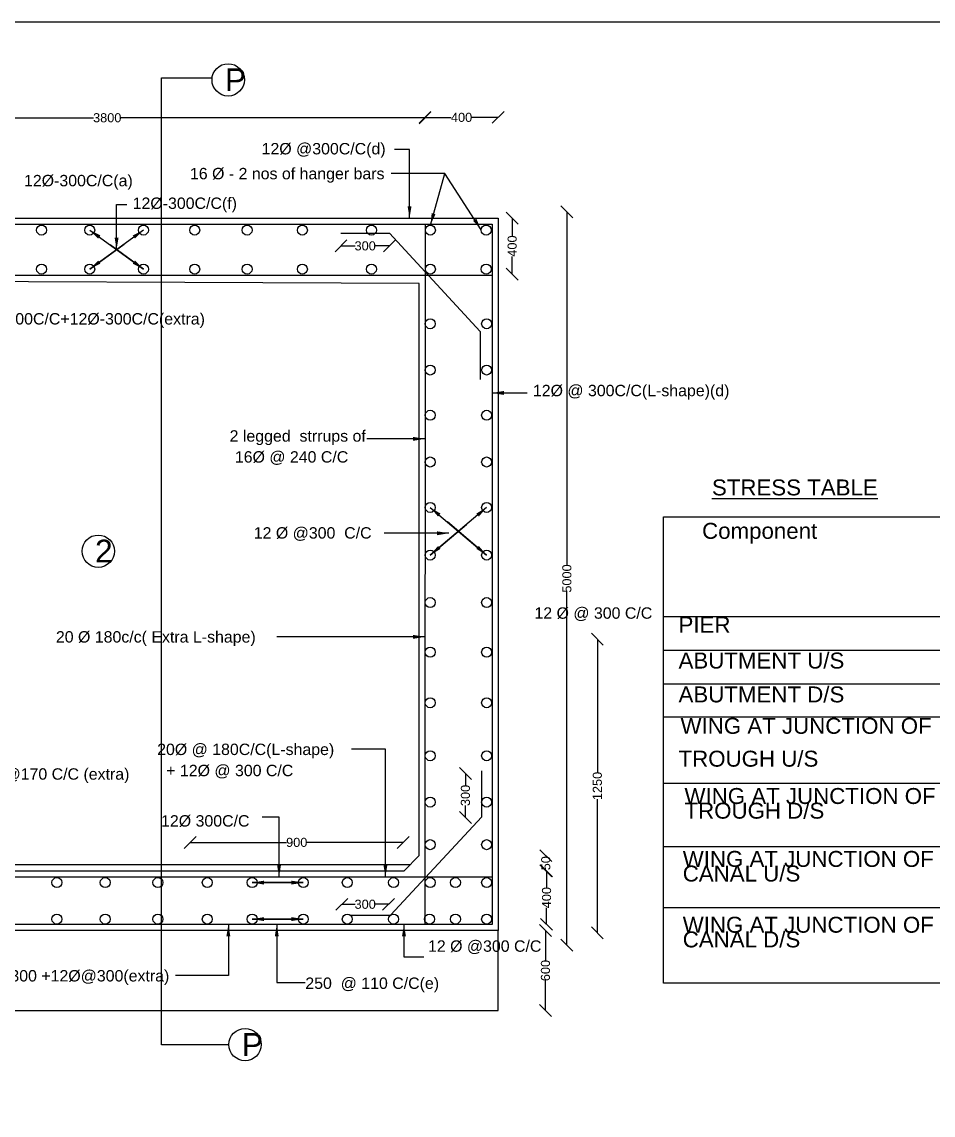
# Model space of a CAD drawing. Header units: millimetres. Extents: x 16051 to 23905, y 9578 to 15253.
# Drawn here: x 19009 to 21010, y 12853 to 15253 of the extents above; entities that cross this region are included whole.
import ezdxf

# ---------------------------------------------------------------- set-up
doc = ezdxf.new("R2010")
doc.units = ezdxf.units.MM
doc.header["$MEASUREMENT"] = 0
for name, color, linetype in [('DIMENSION', 2, 'Continuous'), ('DRAWING', 7, 'Continuous'), ('TEXT', 7, 'Continuous')]:
    doc.layers.add(name, color=color, linetype=linetype)
doc.styles.get("Standard").update_dxf_attribs({"font": 'arial.ttf', "height": 20})
doc.dimstyles.get("Standard").update_dxf_attribs({"dimtxt": 20, "dimasz": 26, "dimexe": 0.18, "dimexo": 0.0625, "dimgap": 0.09, "dimtad": 0, "dimdec": 0, "dimzin": 0, "dimdsep": 46, "dimtxsty": 'Standard', "dimblk": 'OBLIQUE', "dimcen": 0.09, "dimse1": 1, "dimse2": 1, "dimadec": 0, "dimazin": 0, "dimtfac": 1, "dimtdec": 0, "dimtofl": 0, "dimtmove": 0, "dimatfit": 3, "dimfxl": 1, "dimtolj": 1, "dimtzin": 0, "dimarcsym": 0})

# ---------------------------------------------------------------- blocks, each defined once
blk = doc.blocks.new('_Oblique')
at = {"color": 0, "linetype": 'ByBlock', "lineweight": -2}
blk.add_line((-0.5, -0.5), (0.5, 0.5), dxfattribs=at)
blk = doc.blocks.new('*D7')
at = {"layer": 'Defpoints', "color": 0}
for p in [(19894.5, 15042.5), (18499.2, 14770.9), (19894.5, 14770.6)]:
    blk.add_point(p, dxfattribs=at)
at = {"layer": 'DIMENSION', "color": 0, "lineweight": -2}
for p, q in [((18499.2, 15042.5), (19166.9, 15042.5)), ((19894.5, 15042.5), (19226.8, 15042.5))]:
    blk.add_line(p, q, dxfattribs=at)
at = {"layer": 'DIMENSION', "color": 0, "lineweight": -2, "xscale": 26, "yscale": 26, "zscale": 26, "rotation": 180}
blk.add_blockref('_Oblique', (18499.2, 15042.5), dxfattribs=at)
at = {"layer": 'DIMENSION', "color": 0, "lineweight": -2, "xscale": 26, "yscale": 26, "zscale": 26}
blk.add_blockref('_Oblique', (19894.5, 15042.5), dxfattribs=at)
at = {"layer": 'DIMENSION', "color": 0, "insert": (19196.9, 15042.5), "char_height": 20, "attachment_point": 5}
blk.add_mtext('\\A1;3800', dxfattribs=at)
blk = doc.blocks.new('*D8')
at = {"layer": 'Defpoints', "color": 0}
for p in [(20055.1, 15043.4), (19894.5, 14755.7), (20055.1, 14755.7)]:
    blk.add_point(p, dxfattribs=at)
at = {"layer": 'DIMENSION', "color": 0, "lineweight": -2}
for p, q in [((19894.5, 15043.4), (19952.3, 15043.4)), ((20055.1, 15043.4), (19997.4, 15043.4))]:
    blk.add_line(p, q, dxfattribs=at)
at = {"layer": 'DIMENSION', "color": 0, "lineweight": -2, "xscale": 26, "yscale": 26, "zscale": 26, "rotation": 180}
blk.add_blockref('_Oblique', (19894.5, 15043.4), dxfattribs=at)
at = {"layer": 'DIMENSION', "color": 0, "lineweight": -2, "xscale": 26, "yscale": 26, "zscale": 26}
blk.add_blockref('_Oblique', (20055.1, 15043.4), dxfattribs=at)
at = {"layer": 'DIMENSION', "color": 0, "insert": (19974.8, 15043.4), "char_height": 20, "attachment_point": 5}
blk.add_mtext('\\A1;400', dxfattribs=at)
blk = doc.blocks.new('*D9')
at = {"layer": 'Defpoints', "color": 0}
for p in [(20027.2, 14822.4), (20028.7, 14699.5), (20085.9, 14699.5)]:
    blk.add_point(p, dxfattribs=at)
at = {"layer": 'DIMENSION', "color": 0, "lineweight": -2}
for p, q in [((20085.9, 14822.4), (20085.9, 14783.5)), ((20085.9, 14699.5), (20085.9, 14738.4))]:
    blk.add_line(p, q, dxfattribs=at)
at = {"layer": 'DIMENSION', "color": 0, "lineweight": -2, "xscale": 26, "yscale": 26, "zscale": 26}
for p, rotation in [((20085.9, 14822.4), 90), ((20085.9, 14699.5), 270)]:
    blk.add_blockref('_Oblique', p, dxfattribs=dict(at, rotation=rotation))
at = {"layer": 'DIMENSION', "color": 0, "insert": (20085.9, 14761), "char_height": 20, "attachment_point": 5, "rotation": 90}
blk.add_mtext('\\A1;400', dxfattribs=at)
blk = doc.blocks.new('*D10')
at = {"layer": 'Defpoints', "color": 0}
for p in [(19710, 14789.2), (19816.5, 14789.2), (19816.5, 14761.3)]:
    blk.add_point(p, dxfattribs=at)
at = {"layer": 'DIMENSION', "color": 0, "lineweight": -2}
for p, q in [((19710, 14761.3), (19741.1, 14761.3)), ((19816.5, 14761.3), (19785.4, 14761.3))]:
    blk.add_line(p, q, dxfattribs=at)
at = {"layer": 'DIMENSION', "color": 0, "lineweight": -2, "xscale": 26, "yscale": 26, "zscale": 26, "rotation": 180}
blk.add_blockref('_Oblique', (19710, 14761.3), dxfattribs=at)
at = {"layer": 'DIMENSION', "color": 0, "lineweight": -2, "xscale": 26, "yscale": 26, "zscale": 26}
blk.add_blockref('_Oblique', (19816.5, 14761.3), dxfattribs=at)
at = {"layer": 'DIMENSION', "color": 0, "insert": (19763.2, 14761.3), "char_height": 20, "attachment_point": 5}
blk.add_mtext('\\A1;300', dxfattribs=at)
blk = doc.blocks.new('*D19')
at = {"layer": 'Defpoints', "color": 0}
for p in [(20211.4, 14836.2), (20206, 13226.3), (20211.4, 13226.3)]:
    blk.add_point(p, dxfattribs=at)
at = {"layer": 'DIMENSION', "color": 0, "lineweight": -2}
for p, q in [((20206, 14836.2), (20206, 14061.2)), ((20206, 13226.3), (20206, 14001.3))]:
    blk.add_line(p, q, dxfattribs=at)
at = {"layer": 'DIMENSION', "color": 0, "lineweight": -2, "xscale": 26, "yscale": 26, "zscale": 26}
for p, rotation in [((20206, 14836.2), 90), ((20206, 13226.3), 270)]:
    blk.add_blockref('_Oblique', p, dxfattribs=dict(at, rotation=rotation))
at = {"layer": 'DIMENSION', "color": 0, "insert": (20206, 14031.3), "char_height": 20, "attachment_point": 5, "rotation": 90}
blk.add_mtext('\\A1;5000', dxfattribs=at)
blk = doc.blocks.new('*D20')
at = {"layer": 'Defpoints', "color": 0}
for p in [(20264.5, 13898.2), (20264.5, 13253.7), (20272.9, 13253.7)]:
    blk.add_point(p, dxfattribs=at)
at = {"layer": 'DIMENSION', "color": 0, "lineweight": -2}
for p, q in [((20272.9, 13898.2), (20272.9, 13604.9)), ((20272.9, 13253.7), (20272.9, 13546.9))]:
    blk.add_line(p, q, dxfattribs=at)
at = {"layer": 'DIMENSION', "color": 0, "lineweight": -2, "xscale": 26, "yscale": 26, "zscale": 26}
for p, rotation in [((20272.9, 13898.2), 90), ((20272.9, 13253.7), 270)]:
    blk.add_blockref('_Oblique', p, dxfattribs=dict(at, rotation=rotation))
at = {"layer": 'DIMENSION', "color": 0, "insert": (20272.9, 13575.9), "char_height": 20, "attachment_point": 5, "rotation": 90}
blk.add_mtext('\\A1;1250', dxfattribs=at)
blk = doc.blocks.new('*D21')
at = {"layer": 'Defpoints', "color": 0}
for p in [(19981.9, 13603.4), (19983.3, 13603.4), (19981.9, 13506.8)]:
    blk.add_point(p, dxfattribs=at)
at = {"layer": 'DIMENSION', "color": 0, "lineweight": -2}
for p, q in [((19983.3, 13603.4), (19983.3, 13577.2)), ((19983.3, 13506.8), (19983.3, 13532.9))]:
    blk.add_line(p, q, dxfattribs=at)
at = {"layer": 'DIMENSION', "color": 0, "lineweight": -2, "xscale": 26, "yscale": 26, "zscale": 26}
for p, rotation in [((19983.3, 13603.4), 90), ((19983.3, 13506.8), 270)]:
    blk.add_blockref('_Oblique', p, dxfattribs=dict(at, rotation=rotation))
at = {"layer": 'DIMENSION', "color": 0, "insert": (19983.3, 13555.1), "char_height": 20, "attachment_point": 5, "rotation": 90}
blk.add_mtext('\\A1;300', dxfattribs=at)
blk = doc.blocks.new('*D22')
at = {"layer": 'Defpoints', "color": 0}
for p in [(19712.1, 13316.5), (19814.2, 13316.5), (19814.2, 13316.2)]:
    blk.add_point(p, dxfattribs=at)
at = {"layer": 'DIMENSION', "color": 0, "lineweight": -2}
for p, q in [((19712.1, 13316.2), (19741, 13316.2)), ((19814.2, 13316.2), (19785.3, 13316.2))]:
    blk.add_line(p, q, dxfattribs=at)
at = {"layer": 'DIMENSION', "color": 0, "lineweight": -2, "xscale": 26, "yscale": 26, "zscale": 26, "rotation": 180}
blk.add_blockref('_Oblique', (19712.1, 13316.2), dxfattribs=at)
at = {"layer": 'DIMENSION', "color": 0, "lineweight": -2, "xscale": 26, "yscale": 26, "zscale": 26}
blk.add_blockref('_Oblique', (19814.2, 13316.2), dxfattribs=at)
at = {"layer": 'DIMENSION', "color": 0, "insert": (19763.2, 13316.2), "char_height": 20, "attachment_point": 5}
blk.add_mtext('\\A1;300', dxfattribs=at)
blk = doc.blocks.new('*D23')
at = {"layer": 'Defpoints', "color": 0}
for p in [(19379.1, 13442.4), (19846.7, 13452), (19846.7, 13442.4)]:
    blk.add_point(p, dxfattribs=at)
at = {"layer": 'DIMENSION', "color": 0, "lineweight": -2}
for p, q in [((19379.1, 13452), (19590.7, 13452)), ((19846.7, 13452), (19635, 13452))]:
    blk.add_line(p, q, dxfattribs=at)
at = {"layer": 'DIMENSION', "color": 0, "lineweight": -2, "xscale": 26, "yscale": 26, "zscale": 26, "rotation": 180}
blk.add_blockref('_Oblique', (19379.1, 13452), dxfattribs=at)
at = {"layer": 'DIMENSION', "color": 0, "lineweight": -2, "xscale": 26, "yscale": 26, "zscale": 26}
blk.add_blockref('_Oblique', (19846.7, 13452), dxfattribs=at)
at = {"layer": 'DIMENSION', "color": 0, "insert": (19612.9, 13452), "char_height": 20, "attachment_point": 5}
blk.add_mtext('\\A1;900', dxfattribs=at)
blk = doc.blocks.new('*D31')
at = {"layer": 'Defpoints', "color": 0}
for p in [(19881.6, 13423.1), (20159.7, 13423.1), (19848.9, 13389.5)]:
    blk.add_point(p, dxfattribs=at)
at = {"layer": 'DIMENSION', "color": 0, "lineweight": -2}
for p, q in [((20159.7, 13423.1), (20159.7, 13420.7)), ((20159.7, 13389.5), (20159.7, 13391.9))]:
    blk.add_line(p, q, dxfattribs=at)
at = {"layer": 'DIMENSION', "color": 0, "lineweight": -2, "xscale": 26, "yscale": 26, "zscale": 26}
for p, rotation in [((20159.7, 13423.1), 90), ((20159.7, 13389.5), 270)]:
    blk.add_blockref('_Oblique', p, dxfattribs=dict(at, rotation=rotation))
at = {"layer": 'DIMENSION', "color": 0, "insert": (20159.7, 13406.3), "char_height": 20, "attachment_point": 5, "rotation": 90}
blk.add_mtext('\\A1;50', dxfattribs=at)
blk = doc.blocks.new('*D32')
at = {"layer": 'Defpoints', "color": 0}
for p in [(19848.9, 13389.5), (19848.9, 13272.1), (20161.4, 13272.1)]:
    blk.add_point(p, dxfattribs=at)
at = {"layer": 'DIMENSION', "color": 0, "lineweight": -2}
for p, q in [((20161.4, 13389.5), (20161.4, 13353.3)), ((20161.4, 13272.1), (20161.4, 13308.2))]:
    blk.add_line(p, q, dxfattribs=at)
at = {"layer": 'DIMENSION', "color": 0, "lineweight": -2, "xscale": 26, "yscale": 26, "zscale": 26}
for p, rotation in [((20161.4, 13389.5), 90), ((20161.4, 13272.1), 270)]:
    blk.add_blockref('_Oblique', p, dxfattribs=dict(at, rotation=rotation))
at = {"layer": 'DIMENSION', "color": 0, "insert": (20161.4, 13330.8), "char_height": 20, "attachment_point": 5, "rotation": 90}
blk.add_mtext('\\A1;400', dxfattribs=at)
blk = doc.blocks.new('*D33')
at = {"layer": 'Defpoints', "color": 0}
for p in [(20055.1, 13258.5), (20055.1, 13083.2), (20159, 13083.2)]:
    blk.add_point(p, dxfattribs=at)
at = {"layer": 'DIMENSION', "color": 0, "lineweight": -2}
for p, q in [((20159, 13258.5), (20159, 13193)), ((20159, 13083.2), (20159, 13148.6))]:
    blk.add_line(p, q, dxfattribs=at)
at = {"layer": 'DIMENSION', "color": 0, "lineweight": -2, "xscale": 26, "yscale": 26, "zscale": 26}
for p, rotation in [((20159, 13258.5), 90), ((20159, 13083.2), 270)]:
    blk.add_blockref('_Oblique', p, dxfattribs=dict(at, rotation=rotation))
at = {"layer": 'DIMENSION', "color": 0, "insert": (20159, 13170.8), "char_height": 20, "attachment_point": 5, "rotation": 90}
blk.add_mtext('\\A1;600', dxfattribs=at)

msp = doc.modelspace()

# ---------------------------------------------------------------- linework, layer by layer
at = {"layer": 'DIMENSION', "color": 0}
for points in [[(19463.5, 13007.7), (19316.1, 13007.7), (19316.1, 15130.1), (19426.8, 15130.1)], [(20418, 13947.7), (22460.3, 13947.7)], [(20418, 13873.9), (22460.3, 13873.9)], [(20418, 13800.1), (22460.3, 13800.1)], [(20418, 13727.7), (22460.3, 13727.7)], [(20418, 13582.3), (22460.3, 13582.3)], [(20418, 13443), (22460.3, 13443)], [(20418, 13309.3), (22460.3, 13309.3)], [(16795.5, 13258.5), (16795.5, 13083.2), (20055.1, 13083.2), (20055.1, 13258.5)]]:
    msp.add_lwpolyline(points, dxfattribs=at)
msp.add_lwpolyline([(20418, 14166.7), (22460.3, 14166.7), (22460.3, 13143.3), (20418, 13143.3)], close=True, dxfattribs=at)
for centre in [(19462.4, 15125.8), (19177.2, 14091.2), (19499.5, 13008.3)]:
    msp.add_circle(centre, 35.5, dxfattribs=at)
at = {"layer": 'DRAWING', "color": 0}
for points in [[(23895.6, 9578.2), (16050.9, 9578.2), (16050.9, 15253.1), (23895.6, 15253.1)], [(16795.5, 14822.4), (20055.1, 14822.4), (20055.1, 13258.5), (16795.5, 13258.5)], [(16809, 14808.8), (20041.6, 14808.8), (20041.6, 13272.1), (16809, 13272.1)]]:
    msp.add_lwpolyline(points, close=True, dxfattribs=at)
for points in [[(19894.5, 14808.8), (19894.2, 13272.1)], [(19710, 14789.2), (19816.5, 14789.2), (20015.9, 14573.3), (20015.9, 14467.9)], [(16809, 14697.2), (20041.6, 14697.2)], [(18508.6, 14684.5), (18508.6, 13423), (18543.6, 13389.5), (19848.9, 13389.5), (19881.6, 13423.1), (19881.6, 14678.5), (18508.6, 14684.5)], [(19729.6, 13292.6), (19818.9, 13292.6), (20019.2, 13508.3), (20019.2, 13609.4)], [(18528.9, 13403.6), (19862.8, 13403.8)], [(16809, 13376.2), (20041.6, 13376.2)]]:
    msp.add_lwpolyline(points, dxfattribs=at)
for centre in [(19052.8, 14796.1), (19158.4, 14796.1), (19276.4, 14796.1), (19388.9, 14796.1), (19504, 14796.1), (19625.3, 14796.1), (19776.8, 14796.1), (19906.3, 14796.1), (20028.7, 14796.1), (19052.8, 14710.5), (19158.4, 14710.5), (19276.4, 14710.5), (19388.9, 14710.5), (19504, 14710.5), (19625.3, 14710.5), (19776.8, 14710.5), (19906.3, 14710.5), (20028.7, 14710.5), (19906, 14590.5), (20029.8, 14590.5), (19906, 14488.9), (20029.8, 14488.9), (19906, 14389.6), (20029.8, 14389.6), (19906, 14287), (20029.8, 14287), (19906, 14187.3), (20029.8, 14187.3), (19906, 14082.7), (20029.8, 14082.7), (19906, 13978.4), (20029.8, 13978.4), (19906, 13869.6), (20029.8, 13869.6), (19906, 13758.6), (20029.8, 13758.6), (19906, 13642.3), (20029.8, 13642.3), (19906, 13540.6), (20029.8, 13540.6), (19906, 13447.1), (20029.8, 13447.1), (19086.5, 13363.8), (19192.5, 13363.8), (19308.1, 13363.8), (19416.6, 13363.8), (19515, 13363.8), (19627.3, 13363.8), (19723.9, 13363.8), (19825.5, 13363.8), (19906, 13363.8), (19961.2, 13363.8), (20029.8, 13363.8), (19086.5, 13283.7), (19192.5, 13283.7), (19308.1, 13283.7), (19416.6, 13283.7), (19515, 13283.7), (19627.3, 13283.7), (19723.9, 13283.7), (19825.5, 13283.7), (19904.4, 13283.7), (19961.2, 13283.7), (20029.8, 13283.7)]:
    msp.add_circle(centre, 11, dxfattribs=at)

# ---------------------------------------------------------------- texts
at = {"layer": 'DIMENSION', "color": 0}
for s, height, p in [('P', 50, (19455.2, 15101)), ('2', 50, (19170, 14066.5)), ('TROUGH D/S ', 35, (20464.2, 13504.2)), ('CANAL U/S ', 35, (20460.3, 13366.2)), ('CANAL D/S ', 35, (20460.3, 13221.6)), ('P', 50, (19492.4, 12983.5))]:
    msp.add_text(s, height=height, dxfattribs=at).set_placement(p)
at = {"layer": 'TEXT', "color": 0}
for s, height, p in [('12Ø @300C/C(d)', 25, (19535.8, 14962.2)), ('16 Ø - 2 nos of hanger bars', 25, (19378.5, 14907.6)), ('12Ø-300C/C(a)', 25, (19014.2, 14892.2)), ('12Ø-300C/C(f)', 25, (19252.7, 14842.5)), ('12Ø-300C/C+12Ø-300C/C(extra)', 25, (18898, 14588.8)), ('12Ø @ 300C/C(L-shape)(d)', 25, (20131.4, 14431.4)), ('2 legged  strrups of', 25, (19465.6, 14331.7)), ('16Ø @ 240 C/C', 25, (19477.1, 14285.7)), ('%%USTRESS TABLE', 35, (20524.4, 14213.7)), ('12 Ø @300  C/C', 25, (19518.6, 14118.9)), ('Component', 35, (20502.8, 14118.4)), ('12 Ø @ 300 C/C', 25, (20134.8, 13943)), ('PIER', 35, (20451.1, 13912.5)), ('20 Ø 180c/c( Extra L-shape)', 25, (19084.2, 13890.7)), ('ABUTMENT U/S', 35, (20451.1, 13833.7)), ('ABUTMENT D/S', 35, (20451.1, 13759.4)), ('WING AT JUNCTION OF', 35, (20455.5, 13690.4)), ('20Ø @ 180C/C(L-shape)', 25, (19306.5, 13643.8)), ('TROUGH U/S', 35, (20451.1, 13618.3)), ('12Ø @300 C/C+20Ø @170 C/C (extra)', 25, (18636.1, 13589.7)), ('+ 12Ø @ 300 C/C', 25, (19326.4, 13597.4)), ('WING AT JUNCTION OF ', 35, (20464.2, 13536.4)), ('12Ø 300C/C', 25, (19315.1, 13486.8)), ('WING AT JUNCTION OF ', 35, (20460.3, 13398.3)), ('WING AT JUNCTION OF ', 35, (20460.3, 13253.8)), ('12 Ø @300 C/C', 25, (19901.1, 13212)), ('12Ø @300 +12Ø@300(extra)', 25, (18873.1, 13146.8)), ('250  @ 110 C/C(e)', 25, (19631.8, 13130.5))]:
    msp.add_text(s, height=height, dxfattribs=at).set_placement(p)

# ---------------------------------------------------------------- dimensions: what is measured, and where the dimension line sits
at = {"layer": 'DIMENSION', "color": 0}
for base, p1, p2, text, picture, middle in [((19894.5, 15042.5), (18499.2, 14770.9), (19894.5, 14770.6), '3800', '*D7', (19196.9, 15042.5)), ((20055.1, 15043.4), (19894.5, 14755.7), (20055.1, 14755.7), '400', '*D8', (19974.8, 15043.4)), ((19816.5, 14761.3), (19710, 14789.2), (19816.5, 14789.2), '300', '*D10', (19763.2, 14761.3)), ((19846.7, 13452), (19379.1, 13442.4), (19846.7, 13442.4), '900', '*D23', (19612.9, 13452)), ((19814.2, 13316.2), (19712.1, 13316.5), (19814.2, 13316.5), '300', '*D22', (19763.2, 13316.2))]:
    dim = msp.add_linear_dim(base=base, p1=p1, p2=p2, text=text, dimstyle='Standard', dxfattribs=at)
    dim.commit()
    dim.dimension.update_dxf_attribs({"geometry": picture, "text_midpoint": middle})
for base, p1, p2, text, picture, middle in [((20085.9, 14699.5), (20027.2, 14822.4), (20028.7, 14699.5), '400', '*D9', (20085.9, 14761)), ((20206, 13226.3), (20211.4, 14836.2), (20211.4, 13226.3), '5000', '*D19', (20206, 14031.3)), ((20272.9, 13253.7), (20264.5, 13898.2), (20264.5, 13253.7), '1250', '*D20', (20272.9, 13575.9)), ((19983.3, 13603.4), (19981.9, 13506.8), (19981.9, 13603.4), '300', '*D21', (19983.3, 13555.1)), ((20159.7, 13423.1), (19848.9, 13389.5), (19881.6, 13423.1), '50', '*D31', (20159.7, 13406.3)), ((20161.4, 13272.1), (19848.9, 13389.5), (19848.9, 13272.1), '400', '*D32', (20161.4, 13330.8)), ((20159, 13083.2), (20055.1, 13258.5), (20055.1, 13083.2), '600', '*D33', (20159, 13170.8))]:
    dim = msp.add_linear_dim(base=base, p1=p1, p2=p2, angle=90, text=text, dimstyle='Standard', dxfattribs=at)
    dim.commit()
    dim.dimension.update_dxf_attribs({"geometry": picture, "text_midpoint": middle})

# ---------------------------------------------------------------- leaders
at = {"layer": 'DRAWING', "color": 0}
for points in [[(19276.4, 14796.1), (19158.4, 14710.5)], [(19158.4, 14796.1), (19276.4, 14710.5)], [(19158.4, 14710.5), (19233.9, 14765.3)], [(19276.4, 14710.5), (19203.4, 14763.5)], [(20029.8, 14187.3), (19906, 14082.7)], [(19906, 14187.3), (20029.8, 14082.7)], [(19906, 14082.7), (19985.4, 14149.8)], [(20029.8, 14082.7), (19943.6, 14155.5)], [(19515, 13363.8), (19627.3, 13363.8)], [(19627.3, 13363.8), (19515, 13363.8)], [(19515, 13283.7), (19627.3, 13283.7)], [(19627.3, 13283.7), (19515, 13283.7)]]:
    msp.add_leader(points, dimstyle='Standard', override={"dimgap": 0.09, "dimtad": 0}, dxfattribs=at)
at = {"layer": 'TEXT', "color": 0}
for points in [[(19860.6, 14822.4), (19860.6, 14972.8), (19827.2, 14972.8)], [(20017.7, 14796.9), (19938.3, 14920.5), (19820, 14920.5)], [(19906.3, 14807.1), (19938.3, 14920.5)], [(19217.4, 14753.3), (19217.4, 14851.9), (19239.8, 14851.9)], [(20041.6, 14438.6), (20119.1, 14438.6)], [(19894.4, 14337.8), (19766.8, 14337.8)], [(19946.9, 14130.6), (19804.5, 14130.6)], [(19894.3, 13903.2), (19569.1, 13903.2)], [(19807.6, 13376.2), (19807.6, 13657), (19733.1, 13657)], [(19574.1, 13376.2), (19574.1, 13507.1), (19537.2, 13507.1)], [(19462.8, 13272.1), (19462.8, 13159.8), (19346.6, 13159.8)], [(19569.1, 13272.1), (19569.1, 13144.7), (19631.5, 13144.7)], [(19848.3, 13272.1), (19848.3, 13201.1), (19892, 13201.1)]]:
    msp.add_leader(points, dimstyle='Standard', override={"dimgap": 0.09, "dimtad": 0}, dxfattribs=at)

doc.saveas('drawing.dxf')
